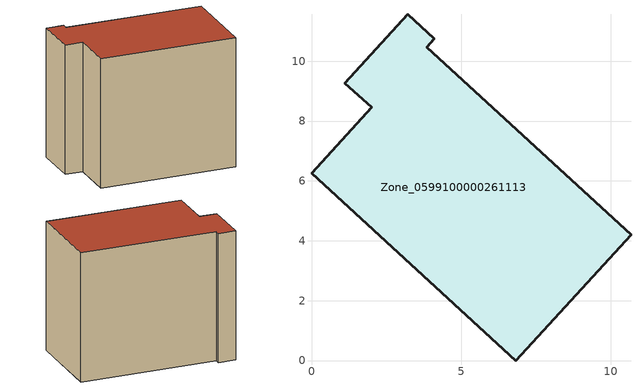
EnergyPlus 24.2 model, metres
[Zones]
Zone_0599100000261113
 floor ground (C_G): 4.1,10.75 3.85,10.47 10.67,4.21 6.82,0 0,6.26 2.01,8.46 1.11,9.27 3.21,11.56 z0
 wall outside (C_F): 6.82,0 10.67,4.21 3.85,10.47 4.1,10.75 3.21,11.56 1.11,9.27 2.01,8.46 0,6.26 6.82,0 z0:8.83
 roof outside (C_R): 1.11,9.27 2.01,8.46 0,6.26 6.82,0 10.67,4.21 3.85,10.47 4.1,10.75 3.21,11.56 z8.83
[BUILDING]
Pand.0599100000261113: North Axis=0; Terrain=City; Loads Convergence Tolerance Value=0.04; Temperature Convergence Tolerance Value=0.4; Solar Distribution=FullExterior; Maximum Number of Warmup Days=25; Minimum Number of Warmup Days=1
[Site:Location]
Rotterdam.The.Hague.AP_ZH_NLD Design_Conditions: Latitude=51.96; Longitude=4.45; Time Zone=1; Elevation=-4.5
[SITE:GROUNDTEMPERATURE:BUILDINGSURFACE]
18, 18, 18, 18, 18, 18, 18, 18, 18, 18, 18, 18
[MATERIAL] Thermal Absorptance=0.9; Solar Absorptance=0.7; Visible Absorptance=0.7
Name | Roughness | Thickness | Conductivity | Density | Specific Heat
G.TI.1975-1991 | MediumSmooth | 0.15 | 0.288461 | 540 | 1210
F.TI.1975-1991 | Rough | 0.3 | 0.230769 | 1920 | 840
R.TI.1975-1991 | MediumRough | 0.2 | 0.153846 | 1500 | 1000
[CONSTRUCTION]
C_G: G.TI.1975-1991
C_F: F.TI.1975-1991
C_R: R.TI.1975-1991
[ZONE]
Zone_0599100000261113: Type=1; Multiplier=1; Ceiling Height=Autocalculate; Volume=Autocalculate; Floor Area=autocalculate; Part of Total Floor Area=Yes
[ZONEINFILTRATION:DESIGNFLOWRATE]
Infil_Zone_0599100000261113: Zone or ZoneList or Space or SpaceList=Zone_0599100000261113; Schedule=AlwaysOn; Design Flow Rate Calculation Method=Flow/Area; Flow Rate per Floor Area=0.003; Constant Term Coefficient=1; Temperature Term Coefficient=0; Velocity Term Coefficient=0; Velocity Squared Term Coefficient=0
[HVACTEMPLATE:ZONE:IDEALLOADSAIRSYSTEM]
Zone_0599100000261113: Maximum Heating Supply Air Temperature=50; Minimum Cooling Supply Air Temperature=13; Maximum Heating Supply Air Humidity Ratio=0.0156; Minimum Cooling Supply Air Humidity Ratio=0.0077; Heating Limit=NoLimit; Cooling Limit=NoLimit; Dehumidification Control Type=ConstantSensibleHeatRatio; Cooling Sensible Heat Ratio=0.7; Dehumidification Setpoint=60; Humidification Control Type=None; Humidification Setpoint=30; Outdoor Air Method=None; Outdoor Air Flow Rate per Person=0.00944; Outdoor Air Flow Rate per Zone Floor Area=0; Outdoor Air Flow Rate per Zone=0; Demand Controlled Ventilation Type=None; Outdoor Air Economizer Type=NoEconomizer; Heat Recovery Type=None; Sensible Heat Recovery Effectiveness=0.7; Latent Heat Recovery Effectiveness=0.65
[ZONECONTROL:THERMOSTAT]
ThermostatControl_Zone_0599100000261113: Zone or ZoneList=Zone_0599100000261113; Control Type Schedule=DualSetpointControlType; Control 1=Thermostat_Zone_0599100000261113; Temperature Difference Between Cutout And Setpoint=0
[THERMOSTATSETPOINT:DUALSETPOINT]
Thermostat_Zone_0599100000261113: Heating Setpoint Temperature Schedule=HeatingSetpoint_Zone_0599100000261113; Cooling Setpoint Temperature Schedule=CoolingSetpoint_Zone_0599100000261113
[SCHEDULE:COMPACT]
HeatingSetpoint_Zone_0599100000261113: Through: 12/31, For: AllDays, Until: 24:00, 21
CoolingSetpoint_Zone_0599100000261113: Through: 12/31, For: AllDays, Until: 24:00, 24
DualSetpointControlType: Through: 12/31, For: AllDays, Until: 24:00, 4
AlwaysOn: Through: 12/31, For: AllDays, Until: 24:00, 1
